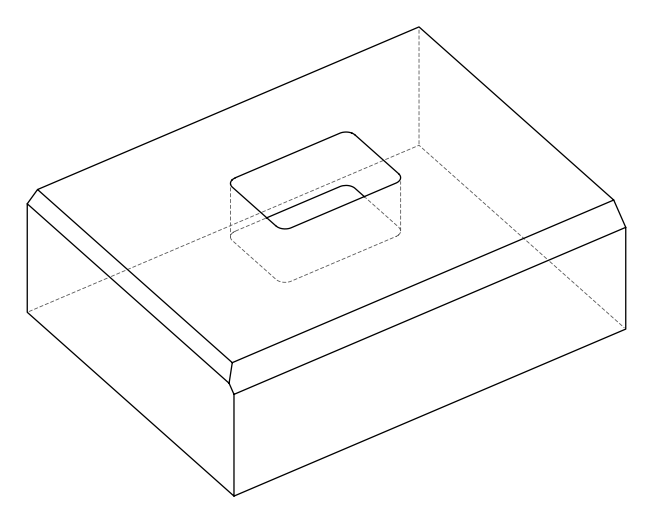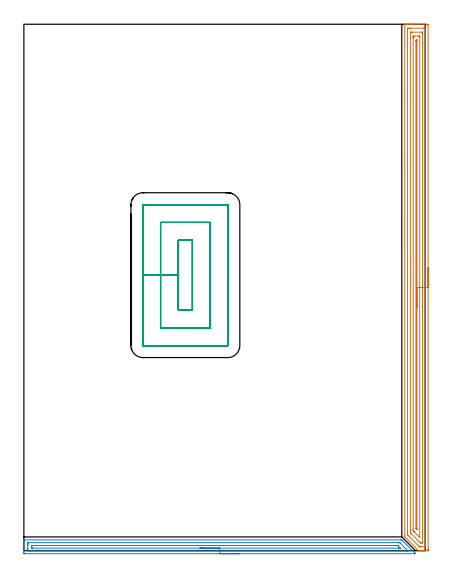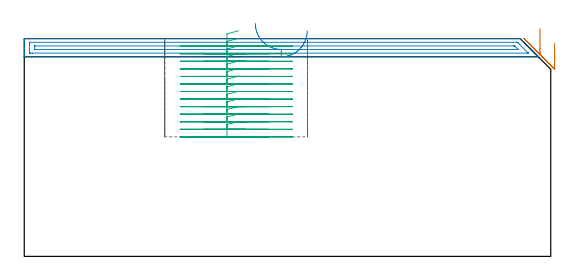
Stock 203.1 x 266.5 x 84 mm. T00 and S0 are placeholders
(PLAN: 3 operations, 1 tool changes, 29.6 min)
(1 AREA_MILL | FG_CHAMFER_SURFACE | UGT0205_001 | 10.76 min | 18557 mm3)
(2 AREA_MILL_1 | FG_CHAMFER_SURFACE_1 | UGT0205_001 | 4.87 min | 4749 mm3)
(3 MILL_RECTANGULAR_POCKET | POCKET_RECTANGULAR_STRAIGHT | NXT0201_011 | Follow Part, ap 3, ae 75% | 13.96 min | 172993 mm3)
(TOOL UGT0205_001 | Chamfer Mill 20 x 3 x 45 deg. | D20 FL50 Z2)
(TOOL NXT0201_011 | ENDMILL 12mm [2P460-1200-NA 1630] | D12 FL38 Z6)
(OP 1 AREA_MILL)
G17 G21 G94 G90
T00 M6
G54
G17 G0 G90 X204.6 Y143.25 S1061 M3
G43 Z94. H0
Z82.2
G94 G1 Y143.212 Z81.328 F250.
Y143.098 Z80.464
Y142.909 Z79.612
Y142.647 Z78.78
Y142.313 Z77.974
Y141.91 Z77.2
Y141.442 Z76.464
Y140.91 Z75.772
Y140.321 Z75.129
Y139.678 Z74.54
Y138.986 Z74.008
Y138.25 Z73.54
Y137.476 Z73.137
Y136.67 Z72.803
Y135.838 Z72.541
Y134.986 Z72.352
Y134.122 Z72.238
Y133.25 Z72.2
Y0.943
X204.599 Y0.615 Z72.201
X204.593 Y0.056 Z72.203
X204.591 Y0.008 Z72.205
X204.037 Y0. Z72.759
X203.76 Z73.035
X203.147 Z73.647
X202.594 Z74.203
X202.258 Z74.539
X201.705 Z75.092
X201.368 Z75.427
X200.696 Z76.104
X200.262 Z76.537
X199.848 Y0.001 Z76.944
X199.799 Y0.01 Z76.994
X199.703 Y0.095 Z77.093
X199.645 Y0.155 Z77.155
X199.641 Y0.159 Z77.159
X192.916 Y6.884 Z83.883
X192.805 Y7.005 Z83.991
X192.8 Y7.76 Z84.
Y266.331
X192.803 Y266.49 Z83.988
X192.843 Y266.493 Z83.949
X193.226 Y266.5 Z83.574
X193.58 Z83.219
X194.253 Z82.542
X195.478 Z81.318
X196.032 Z80.763
X196.645 Z80.151
X204.037 Z72.761
X204.315 Y266.498 Z72.482
X204.592 Y266.49 Z72.206
X204.599 Y266.213 Z72.199
X204.6 Y133.25 Z72.2
X203.186 Z73.614
Y3.256
X203.183 Y2.402 Z73.617
X203.182 Y2.367 Z73.618
X203.147 Y2.01 Z73.653
X202.655 Y2.002 Z74.145
X201.368 Y2. Z75.432
X200.878 Y2.001 Z75.922
X200.479 Y2.005 Z76.321
X200.346 Y2.01 Z76.454
X200.245 Y2.017 Z76.555
X200.167 Y2.092 Z76.633
X199.849 Y2.402 Z76.951
X195.142 Y7.108 Z81.658
X194.493 Y7.761 Z82.307
X194.253 Y8.009 Z82.547
X194.217 Y8.654 Z82.583
X194.216 Y8.691 Z82.584
X194.214 Y9.547 Z82.586
Y263.244
X194.217 Y264.098 Z82.583
X194.218 Y264.133 Z82.582
X194.253 Y264.49 Z82.547
X194.745 Y264.498 Z82.055
X195.142 Y264.499 Z81.658
X195.632 Y264.5 Z81.168
X202.258 Y264.499 Z74.542
X202.75 Y264.497 Z74.05
X203.147 Y264.49 Z73.653
X203.182 Y264.098 Z73.618
X203.184 Y264.062 Z73.616
X203.186 Y263.205 Z73.614
Y133.25
X201.772 Z75.028
X201.771 Y4.188 Z75.029
X201.77 Y4.087 Z75.03
X201.768 Y4.037 Z75.032
X201.765 Y4.019 Z75.035
X201.742 Y4.01 Z75.058
X201.554 Y4.002 Z75.246
X201.368 Y4.001 Z75.432
X201.181 Z75.619
X200.807 Y4.007 Z75.993
X200.701 Y4.01 Z76.099
X200.674 Y4.032 Z76.126
X200.619 Y4.082 Z76.181
X200.511 Y4.188 Z76.289
X196.045 Y8.654 Z80.755
X195.813 Y8.888 Z80.987
X195.705 Y9.001 Z81.095
X195.653 Y9.058 Z81.147
X195.635 Y9.092 Z81.165
X195.634 Y9.143 Z81.166
X195.63 Y9.547 Z81.17
X195.629 Y9.952 Z81.171
X195.628 Y10.44 Z81.172
X195.629 Y262.312 Z81.171
X195.63 Y262.413 Z81.17
X195.632 Y262.463 Z81.168
X195.634 Y262.481 Z81.166
X195.658 Y262.49 Z81.142
X195.846 Y262.498 Z80.954
X196.032 Y262.499 Z80.768
X196.734 Y262.5 Z80.066
X201.368 Y262.499 Z75.432
X201.556 Y262.497 Z75.244
X201.68 Y262.492 Z75.12
X201.765 Y262.486 Z75.035
X201.767 Y262.446 Z75.033
X201.77 Y262.312 Z75.03
X201.771 Y261.907 Z75.029
X201.772 Y261.419 Z75.028
Y133.25
X200.357 Z76.443
X200.356 Y6.991 Z76.444
X200.354 Y6.868 Z76.446
X200.351 Y6.817 Z76.449
X200.349 Y6.81 Z76.451
X200.342 Y6.813 Z76.458
X200.328 Y6.823 Z76.472
X200.281 Y6.868 Z76.519
X197.811 Y9.338 Z78.989
X197.604 Y9.547 Z79.196
X197.395 Y9.766 Z79.405
X197.05 Y10.131 Z79.75
X197.045 Y10.316 Z79.755
X197.044 Y10.44 Z79.756
X197.043 Y11.211 Z79.757
Y259.51
Y259.632
X197.049 Y260.397 Z79.751
X197.061 Y260.49 Z79.739
X197.163 Y260.493 Z79.637
X197.379 Y260.497 Z79.421
X197.811 Y260.5 Z78.989
X199.615 Z77.185
X200.031 Y260.498 Z76.769
X200.239 Y260.494 Z76.561
X200.341 Y260.49 Z76.459
X200.351 Y260.482 Z76.449
X200.353 Y260.465 Z76.447
X200.355 Y260.427 Z76.445
X200.357 Y259.755 Z76.443
Y259.632
Y133.25
X198.943 Z77.857
Y11.089
X198.942 Y10.845 Z77.858
X198.938 Y10.684 Z77.862
X198.936 Y10.674 Z77.864
X198.928 Y10.677 Z77.872
X198.897 Y10.703 Z77.903
X198.845 Y10.754 Z77.955
X198.7 Y10.9 Z78.1
X198.487 Y11.122 Z78.313
X198.464 Y11.149 Z78.336
X198.461 Y11.187 Z78.339
X198.458 Y11.252 Z78.342
X198.457 Y11.333 Z78.343
Y11.578
X198.458 Y258.089 Z78.342
X198.461 Y258.334 Z78.339
X198.464 Y258.488 Z78.336
X198.538 Y258.492 Z78.262
X198.7 Y258.497 Z78.1
X198.939 Y258.499 Z77.861
X198.942 Y258.497 Z77.858
X198.943 Y258.496 Z77.857
Y133.25
Y132.378 Z77.895
Y131.514 Z78.009
Y130.662 Z78.198
Y129.83 Z78.46
Y129.024 Z78.794
Y128.25 Z79.197
Y127.514 Z79.665
Y126.822 Z80.196
Y126.179 Z80.786
Y125.59 Z81.429
Y125.058 Z82.121
Y124.59 Z82.857
Y124.187 Z83.631
Y123.853 Z84.437
Y123.591 Z85.269
Y123.402 Z86.12
Y123.288 Z86.985
Y123.25 Z87.857
G0 Z94.
M5
M2
(OP 2 AREA_MILL_1)
G17 G21 G94 G90
T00 M6
G54
G17 G0 G90 X109.15 Y-1.5 S1061 M3
G43 Z94. H0
Z87.
G94 G1 X109.112 Z86.128 F250.
X108.998 Z85.264
X108.809 Z84.412
X108.547 Z83.58
X108.213 Z82.774
X107.81 Z82.
X107.342 Z81.264
X106.81 Z80.572
X106.221 Z79.929
X105.578 Z79.34
X104.886 Z78.809
X104.15 Z78.34
X103.376 Z77.937
X102.57 Z77.603
X101.738 Z77.341
X100.886 Z77.152
X100.022 Z77.038
X99.15 Z77.
X0.597
X0.174 Y-1.496 Z77.002
X0.01 Y-1.491 Z77.005
X0. Y-1.078 Z77.419
Y1.56 Z80.055
Y2.141 Z80.638
Y2.44 Z80.936
Y4.198 Z82.693
Y4.796 Z83.295
Y5.078 Z83.577
Y5.214 Z83.713
X0.01 Y5.494 Z83.993
X0.151 Y5.5 Z84.
X190.568
X191.305 Y5.496 Z83.99
X191.459 Y5.341 Z83.839
X197.879 Y-1.078 Z77.42
X198.297 Y-1.497 Z77.002
Y-1.499 Z77.
X99.15 Y-1.5
Y-0.086 Z78.414
X3.159
X2.381 Y-0.085 Z78.415
X2.265 Y-0.084 Z78.416
X2.035 Y-0.079 Z78.421
X2.01 Y-0.004 Z78.496
X2.004 Y0.174 Z78.674
X2.001 Y0.681 Z79.181
X2. Y1.057 Z79.557
Y2.815 Z81.315
X2.001 Y3.319 Z81.819
X2.003 Y3.692 Z82.192
X2.01 Y4.068 Z82.568
X2.022 Y4.079 Z82.579
X2.042 Y4.082 Z82.582
X2.09 Y4.084 Z82.584
X2.187 Y4.085 Z82.585
X2.381 Y4.086 Z82.586
X189.79
X190.179 Y4.084 Z82.584
X190.226 Y4.082 Z82.582
X190.247 Y4.079 Z82.579
X190.275 Y4.063 Z82.563
X190.406 Y3.938 Z82.438
X190.568 Y3.782 Z82.282
X194.348 Y0.002 Z78.502
X194.382 Y-0.033 Z78.467
X194.416 Y-0.072 Z78.428
X194.421 Y-0.081 Z78.419
X194.42 Y-0.082 Z78.418
X194.39 Y-0.084 Z78.416
X194.135 Y-0.085 Z78.415
X194.021 Y-0.086 Z78.414
X99.15
Y1.329 Z79.829
X4.165
X4.087 Y1.33 Z79.83
X4.025 Y1.333 Z79.833
X4.013 Y1.335 Z79.835
X4.009 Y1.352 Z79.852
X4.005 Y1.398 Z79.898
X4.001 Y1.56 Z80.06
X4.002 Y2.6 Z81.1
X4.009 Y2.655 Z81.155
X4.012 Y2.665 Z81.165
X4.019 Y2.668 Z81.168
X4.047 Y2.67 Z81.17
X4.165 Y2.671 Z81.171
X188.784
X189.019 Y2.669 Z81.169
X189.175 Y2.666 Z81.166
X189.226 Y2.663 Z81.163
X189.247 Y2.646 Z81.146
X189.291 Y2.606 Z81.106
X189.46 Y2.44 Z80.94
X190.568 Y1.332 Z79.832
Y1.33 Z79.83
X189.911 Y1.329 Z79.829
X189.676
X99.15
X98.278 Z79.867
X97.414 Z79.98
X96.562 Z80.169
X95.73 Z80.432
X94.924 Z80.765
X94.15 Z81.168
X93.414 Z81.637
X92.722 Z82.168
X92.079 Z82.757
X91.49 Z83.401
X90.958 Z84.093
X90.49 Z84.829
X90.087 Z85.602
X89.753 Z86.408
X89.491 Z87.24
X89.302 Z88.092
X89.188 Z88.957
X89.15 Z89.829
G0 Z94.
M5
M2
(OP 3 MILL_RECTANGULAR_POCKET)
G17 G21 G94 G90
T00 M6
G54
G17 G0 G90 X82.576 Y157.2 S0 M3
G43 Z94. H1
Z87.
G94 G1 X78.2 Z85.827 F250.
Y139.5 Z81.085
Y121.8 F500.
X85.3
Y157.2
X78.2
Y139.5
X69.2
Y112.8
X94.3
Y166.2
X69.2
Y139.5
X60.2
Y103.9
X60.205 Y103.845
X60.245 Y103.805
X60.3 Y103.8
X103.2
X103.255 Y103.805
X103.295 Y103.845
X103.3 Y103.9
Y175.1
X103.295 Y175.155
X103.255 Y175.195
X103.2 Y175.2
X60.3
X60.245 Y175.195
X60.205 Y175.155
X60.2 Y175.1
Y139.5
Y138.5
G0 X82.576 Y157.2 Z84.085
G1 X78.2 Z82.912 F250.
Y139.5 Z78.169
Y121.8 F500.
X85.3
Y157.2
X78.2
Y139.5
X69.2
Y112.8
X94.3
Y166.2
X69.2
Y139.5
X60.2
Y103.9
X60.205 Y103.845
X60.245 Y103.805
X60.3 Y103.8
X103.2
X103.255 Y103.805
X103.295 Y103.845
X103.3 Y103.9
Y175.1
X103.295 Y175.155
X103.255 Y175.195
X103.2 Y175.2
X60.3
X60.245 Y175.195
X60.205 Y175.155
X60.2 Y175.1
Y139.5
Y138.5
G0 X82.576 Y157.2 Z81.169
G1 X78.2 Z79.996 F250.
Y139.5 Z75.254
Y121.8 F500.
X85.3
Y157.2
X78.2
Y139.5
X69.2
Y112.8
X94.3
Y166.2
X69.2
Y139.5
X60.2
Y103.9
X60.205 Y103.845
X60.245 Y103.805
X60.3 Y103.8
X103.2
X103.255 Y103.805
X103.295 Y103.845
X103.3 Y103.9
Y175.1
X103.295 Y175.155
X103.255 Y175.195
X103.2 Y175.2
X60.3
X60.245 Y175.195
X60.205 Y175.155
X60.2 Y175.1
Y139.5
Y138.5
G0 X82.576 Y157.2 Z78.254
G1 X78.2 Z77.081 F250.
Y139.5 Z72.338
Y121.8 F500.
X85.3
Y157.2
X78.2
Y139.5
X69.2
Y112.8
X94.3
Y166.2
X69.2
Y139.5
X60.2
Y103.9
X60.205 Y103.845
X60.245 Y103.805
X60.3 Y103.8
X103.2
X103.255 Y103.805
X103.295 Y103.845
X103.3 Y103.9
Y175.1
X103.295 Y175.155
X103.255 Y175.195
X103.2 Y175.2
X60.3
X60.245 Y175.195
X60.205 Y175.155
X60.2 Y175.1
Y139.5
Y138.5
G0 X82.576 Y157.2 Z75.338
G1 X78.2 Z74.166 F250.
Y139.5 Z69.423
Y121.8 F500.
X85.3
Y157.2
X78.2
Y139.5
X69.2
Y112.8
X94.3
Y166.2
X69.2
Y139.5
X60.2
Y103.9
X60.205 Y103.845
X60.245 Y103.805
X60.3 Y103.8
X103.2
X103.255 Y103.805
X103.295 Y103.845
X103.3 Y103.9
Y175.1
X103.295 Y175.155
X103.255 Y175.195
X103.2 Y175.2
X60.3
X60.245 Y175.195
X60.205 Y175.155
X60.2 Y175.1
Y139.5
Y138.5
G0 X82.576 Y157.2 Z72.423
G1 X78.2 Z71.25 F250.
Y139.5 Z66.508
Y121.8 F500.
X85.3
Y157.2
X78.2
Y139.5
X69.2
Y112.8
X94.3
Y166.2
X69.2
Y139.5
X60.2
Y103.9
X60.205 Y103.845
X60.245 Y103.805
X60.3 Y103.8
X103.2
X103.255 Y103.805
X103.295 Y103.845
X103.3 Y103.9
Y175.1
X103.295 Y175.155
X103.255 Y175.195
X103.2 Y175.2
X60.3
X60.245 Y175.195
X60.205 Y175.155
X60.2 Y175.1
Y139.5
Y138.5
G0 X82.576 Y157.2 Z69.508
G1 X78.2 Z68.335 F250.
Y139.5 Z63.592
Y121.8 F500.
X85.3
Y157.2
X78.2
Y139.5
X69.2
Y112.8
X94.3
Y166.2
X69.2
Y139.5
X60.2
Y103.9
X60.205 Y103.845
X60.245 Y103.805
X60.3 Y103.8
X103.2
X103.255 Y103.805
X103.295 Y103.845
X103.3 Y103.9
Y175.1
X103.295 Y175.155
X103.255 Y175.195
X103.2 Y175.2
X60.3
X60.245 Y175.195
X60.205 Y175.155
X60.2 Y175.1
Y139.5
Y138.5
G0 X82.576 Y157.2 Z66.592
G1 X78.2 Z65.42 F250.
Y139.5 Z60.677
Y121.8 F500.
X85.3
Y157.2
X78.2
Y139.5
X69.2
Y112.8
X94.3
Y166.2
X69.2
Y139.5
X60.2
Y103.9
X60.205 Y103.845
X60.245 Y103.805
X60.3 Y103.8
X103.2
X103.255 Y103.805
X103.295 Y103.845
X103.3 Y103.9
Y175.1
X103.295 Y175.155
X103.255 Y175.195
X103.2 Y175.2
X60.3
X60.245 Y175.195
X60.205 Y175.155
X60.2 Y175.1
Y139.5
Y138.5
G0 X82.576 Y157.2 Z63.677
G1 X78.2 Z62.504 F250.
Y139.5 Z57.762
Y121.8 F500.
X85.3
Y157.2
X78.2
Y139.5
X69.2
Y112.8
X94.3
Y166.2
X69.2
Y139.5
X60.2
Y103.9
X60.205 Y103.845
X60.245 Y103.805
X60.3 Y103.8
X103.2
X103.255 Y103.805
X103.295 Y103.845
X103.3 Y103.9
Y175.1
X103.295 Y175.155
X103.255 Y175.195
X103.2 Y175.2
X60.3
X60.245 Y175.195
X60.205 Y175.155
X60.2 Y175.1
Y139.5
Y138.5
G0 X82.576 Y157.2 Z60.762
G1 X78.2 Z59.589 F250.
Y139.5 Z54.846
Y121.8 F500.
X85.3
Y157.2
X78.2
Y139.5
X69.2
Y112.8
X94.3
Y166.2
X69.2
Y139.5
X60.2
Y103.9
X60.205 Y103.845
X60.245 Y103.805
X60.3 Y103.8
X103.2
X103.255 Y103.805
X103.295 Y103.845
X103.3 Y103.9
Y175.1
X103.295 Y175.155
X103.255 Y175.195
X103.2 Y175.2
X60.3
X60.245 Y175.195
X60.205 Y175.155
X60.2 Y175.1
Y139.5
Y138.5
G0 X82.576 Y157.2 Z57.846
G1 X78.2 Z56.673 F250.
Y139.5 Z51.931
Y121.8 F500.
X85.3
Y157.2
X78.2
Y139.5
X69.2
Y112.8
X94.3
Y166.2
X69.2
Y139.5
X60.2
Y103.9
X60.205 Y103.845
X60.245 Y103.805
X60.3 Y103.8
X103.2
X103.255 Y103.805
X103.295 Y103.845
X103.3 Y103.9
Y175.1
X103.295 Y175.155
X103.255 Y175.195
X103.2 Y175.2
X60.3
X60.245 Y175.195
X60.205 Y175.155
X60.2 Y175.1
Y139.5
Y138.5
G0 X82.576 Y157.2 Z54.931
G1 X78.2 Z53.758 F250.
Y139.5 Z49.015
Y121.8 F500.
X85.3
Y157.2
X78.2
Y139.5
X69.2
Y112.8
X94.3
Y166.2
X69.2
Y139.5
X60.2
Y103.9
X60.205 Y103.845
X60.245 Y103.805
X60.3 Y103.8
X103.2
X103.255 Y103.805
X103.295 Y103.845
X103.3 Y103.9
Y175.1
X103.295 Y175.155
X103.255 Y175.195
X103.2 Y175.2
X60.3
X60.245 Y175.195
X60.205 Y175.155
X60.2 Y175.1
Y139.5
Y138.5
G0 X82.576 Y157.2 Z52.015
G1 X78.2 Z50.843 F250.
Y139.5 Z46.1
Y121.8 F500.
X85.3
Y157.2
X78.2
Y139.5
X69.2
Y112.8
X94.3
Y166.2
X69.2
Y139.5
X60.2
Y103.9
X60.205 Y103.845
X60.245 Y103.805
X60.3 Y103.8
X103.2
X103.255 Y103.805
X103.295 Y103.845
X103.3 Y103.9
Y175.1
X103.295 Y175.155
X103.255 Y175.195
X103.2 Y175.2
X60.3
X60.245 Y175.195
X60.205 Y175.155
X60.2 Y175.1
Y139.5
Y138.5
G0 Z94.
M5
M2
